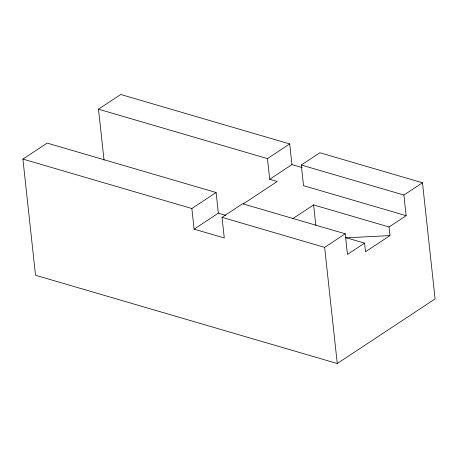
<?xml version="1.0" encoding="UTF-8"?>
<svg xmlns="http://www.w3.org/2000/svg" width="458" height="458" viewBox="0 0 458 458"><rect width="100%" height="100%" fill="white"/><g stroke="black" fill="none" stroke-linecap="round" stroke-linejoin="round"><path stroke-width="0.69" d="M104.046 160.214L98.504 109.204L120.74 94.485L289.696 143.932L291.941 164.582L269.693 179.273L267.449 158.623L289.696 143.932M191.856 208.522L216.113 192.515L218.357 213.159L194.1 229.16L191.856 208.522L22.9 159.092L35.518 275.258L337.26 363.515L435.1 298.919L422.482 182.776L319.873 152.754L301.29 165.017L303.534 185.667L406.132 215.689L403.893 195.045L422.482 182.776M194.1 229.16L224.277 237.988L222.033 217.344L242.62 203.753L345.229 233.792L347.467 254.436L364.579 243.129L365.513 251.734L389.976 235.584L389.042 226.979L406.132 215.689M243.215 203.936L277.233 181.477L269.693 179.273M292.725 218.701L313.604 204.915L389.042 226.979M222.033 217.344L324.642 247.383L345.229 233.792M22.9 159.092L47.18 143.091L216.113 192.515M345.824 237.857L389.976 235.584M301.29 165.017L403.893 195.045M291.941 164.582L302.228 167.588M98.504 109.204L267.449 158.623M345.378 237.513L364.579 243.129M218.357 213.159L225.903 215.363M324.642 247.383L337.26 363.515M313.604 204.915L315.82 225.279"/></g></svg>
